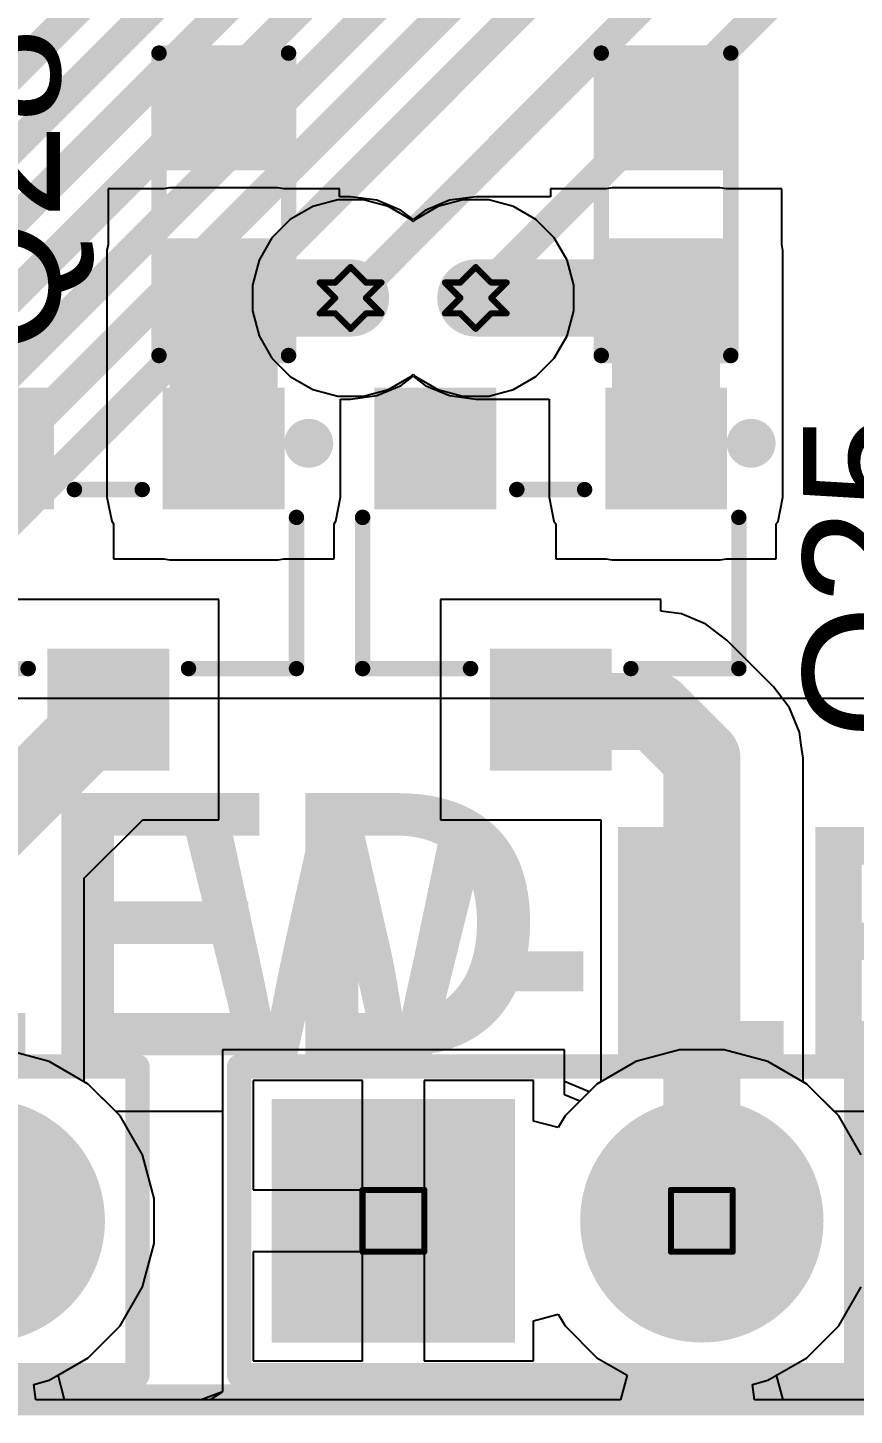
# Model space of a CAD drawing. Header units: inches. Extents: x -3 to 5437, y -3 to 5435.
# Drawn here: x 101.51 to 108.32, y -2.91 to 8.52 of the extents above; entities that cross this region are included whole.
import ezdxf

# ---------------------------------------------------------------- set-up
doc = ezdxf.new("R2010")
doc.units = ezdxf.units.IN
for name, color, linetype in [('Board Outline', 216, 'Continuous'), ('Bottom Layer', 5, 'Continuous'), ('Bottom Solder', 6, 'Continuous'), ('Drill Drawing', 1, 'Continuous'), ('GND', 16, 'Continuous'), ('Multi-Layer', 9, 'Continuous'), ('Pad Holes', 156, 'Continuous'), ('PWR', 76, 'Continuous'), ('Top Layer', 1, 'Continuous'), ('Top Overlay', 2, 'Continuous'), ('Top Paste', 8, 'Continuous'), ('Top Solder', 216, 'Continuous'), ('Via Holes', 16, 'Continuous')]:
    doc.layers.add(name, color=color, linetype=linetype)
doc.styles.add('Arial', font='', dxfattribs={"height": 0.2})
doc.styles.add('Arial_Bold', font='', dxfattribs={"height": 0.2})
doc.styles.get('Arial').set_extended_font_data('Arial')
doc.styles.get('Arial_Bold').set_extended_font_data('Arial', bold=True)

# ---------------------------------------------------------------- blocks, each defined once
blk = doc.blocks.new('SOT23_3_351')
at = {"layer": 'Top Layer'}
for points in [[(0.4, 0.675), (-0.4, 0.675), (-0.4, 1.475), (0.4, 1.475)], [(-0.55, -1.475), (-1.35, -1.475), (-1.35, -0.675), (-0.55, -0.675)], [(1.35, -1.475), (0.55, -1.475), (0.55, -0.675), (1.35, -0.675)]]:
    blk.add_hatch(color=1, dxfattribs=at).paths.add_polyline_path(points)
at = {"layer": 'Top Paste'}
for points in [[(0.4, 0.675), (-0.4, 0.675), (-0.4, 1.475), (0.4, 1.475)], [(-0.55, -1.475), (-1.35, -1.475), (-1.35, -0.675), (-0.55, -0.675)], [(1.35, -1.475), (0.55, -1.475), (0.55, -0.675), (1.35, -0.675)]]:
    blk.add_hatch(color=8, dxfattribs=at).paths.add_polyline_path(points)
at = {"layer": 'Top Solder'}
for points in [[(0.501, 0.573), (-0.502, 0.573), (-0.502, 1.577), (0.501, 1.577)], [(-0.449, -1.577), (-1.452, -1.577), (-1.452, -0.573), (-0.449, -0.573)], [(1.451, -1.577), (0.448, -1.577), (0.448, -0.573), (1.451, -0.573)]]:
    blk.add_hatch(color=216, dxfattribs=at).paths.add_polyline_path(points)
at = {"layer": 'Top Overlay'}
for points in [[(-0.661, 0.737, 0.127, 0.127, 0), (-1.55, 0.737, 0.127, 0.127, 0)], [(-1.55, 0.737, 0.127, 0.127, 0), (-1.55, -0.508, 0.127, 0.127, 0)], [(1.549, 0.737, 0.127, 0.127, 0), (0.66, 0.737, 0.127, 0.127, 0)], [(1.549, 0.737, 0.127, 0.127, 0), (1.549, -0.508, 0.127, 0.127, 0)], [(0.279, -0.737, 0.127, 0.127, 0), (-0.28, -0.737, 0.127, 0.127, 0)]]:
    blk.add_lwpolyline(points, format="xyseb", dxfattribs=at)
for points in [[(-1.581, 0.737, 0.0635, 0.0635, 1), (-1.518, 0.737, 0.0635, 0.0635, 1)], [(-1.581, 0.737, 0.0635, 0.0635, 1), (-1.518, 0.737, 0.0635, 0.0635, 1)], [(-0.692, 0.737, 0.0635, 0.0635, 1), (-0.629, 0.737, 0.0635, 0.0635, 1)], [(0.628, 0.737, 0.0635, 0.0635, 1), (0.692, 0.737, 0.0635, 0.0635, 1)], [(1.517, 0.737, 0.0635, 0.0635, 1), (1.581, 0.737, 0.0635, 0.0635, 1)], [(1.517, 0.737, 0.0635, 0.0635, 1), (1.581, 0.737, 0.0635, 0.0635, 1)], [(-1.581, -0.508, 0.0635, 0.0635, 1), (-1.518, -0.508, 0.0635, 0.0635, 1)], [(1.517, -0.508, 0.0635, 0.0635, 1), (1.581, -0.508, 0.0635, 0.0635, 1)], [(-0.311, -0.737, 0.0635, 0.0635, 1), (-0.248, -0.737, 0.0635, 0.0635, 1)], [(0.247, -0.737, 0.0635, 0.0635, 1), (0.311, -0.737, 0.0635, 0.0635, 1)], [(-1.575, -1.118, 0.25, 0.25, 1), (-1.727, -1.118, 0.25, 0.25, 1)], [(-1.79, -1.118, 0.125, 0.125, 1), (-1.665, -1.118, 0.125, 0.125, 1)], [(-1.637, -1.118, 0.125, 0.125, 1), (-1.512, -1.118, 0.125, 0.125, 1)]]:
    blk.add_lwpolyline(points, format="xyseb", close=True, dxfattribs=at)
blk = doc.blocks.new('RES_0603_386')
at = {"layer": 'Top Layer'}
for points in [[(-0.381, 0.4445), (-0.381, -0.4445), (-1.143, -0.4445), (-1.143, 0.4445)], [(1.143, 0.4445), (1.143, -0.4445), (0.381, -0.4445), (0.381, 0.4445)]]:
    blk.add_hatch(color=1, dxfattribs=at).paths.add_polyline_path(points)
at = {"layer": 'Top Paste'}
for points in [[(-0.381, 0.4445), (-0.381, -0.4445), (-1.143, -0.4445), (-1.143, 0.4445)], [(1.143, 0.4445), (1.143, -0.4445), (0.381, -0.4445), (0.381, 0.4445)]]:
    blk.add_hatch(color=8, dxfattribs=at).paths.add_polyline_path(points)
at = {"layer": 'Top Solder'}
for points in [[(-0.2794, 0.5461), (-0.2794, -0.5461), (-1.2446, -0.5461), (-1.2446, 0.5461)], [(1.2446, 0.5461), (1.2446, -0.5461), (0.2794, -0.5461), (0.2794, 0.5461)]]:
    blk.add_hatch(color=216, dxfattribs=at).paths.add_polyline_path(points)
at = {"layer": 'Top Overlay'}
for points in [[(-1.2446, 0.5334, 0.127, 0.127, 0), (-1.2446, -0.5334, 0.127, 0.127, 0)], [(-1.2446, 0.5334, 0.127, 0.127, 0), (1.2446, 0.5334, 0.127, 0.127, 0)], [(1.2446, 0.5334, 0.127, 0.127, 0), (1.2446, -0.5334, 0.127, 0.127, 0)], [(-1.2446, -0.5334, 0.127, 0.127, 0), (1.2446, -0.5334, 0.127, 0.127, 0)]]:
    blk.add_lwpolyline(points, format="xyseb", dxfattribs=at)
for points in [[(-1.27635, 0.5334, 0.0635, 0.0635, 1), (-1.21285, 0.5334, 0.0635, 0.0635, 1)], [(-1.27635, 0.5334, 0.0635, 0.0635, 1), (-1.21285, 0.5334, 0.0635, 0.0635, 1)], [(1.21285, 0.5334, 0.0635, 0.0635, 1), (1.27635, 0.5334, 0.0635, 0.0635, 1)], [(1.21285, 0.5334, 0.0635, 0.0635, 1), (1.27635, 0.5334, 0.0635, 0.0635, 1)], [(-1.27635, -0.5334, 0.0635, 0.0635, 1), (-1.21285, -0.5334, 0.0635, 0.0635, 1)], [(-1.27635, -0.5334, 0.0635, 0.0635, 1), (-1.21285, -0.5334, 0.0635, 0.0635, 1)], [(1.21285, -0.5334, 0.0635, 0.0635, 1), (1.27635, -0.5334, 0.0635, 0.0635, 1)], [(1.21285, -0.5334, 0.0635, 0.0635, 1), (1.27635, -0.5334, 0.0635, 0.0635, 1)]]:
    blk.add_lwpolyline(points, format="xyseb", close=True, dxfattribs=at)
blk = doc.blocks.new('RES_0603_389')
at = {"layer": 'Top Layer'}
for points in [[(-0.381, 0.4445), (-0.381, -0.4445), (-1.143, -0.4445), (-1.143, 0.4445)], [(1.143, 0.4445), (1.143, -0.4445), (0.381, -0.4445), (0.381, 0.4445)]]:
    blk.add_hatch(color=1, dxfattribs=at).paths.add_polyline_path(points)
at = {"layer": 'Top Paste'}
for points in [[(-0.381, 0.4445), (-0.381, -0.4445), (-1.143, -0.4445), (-1.143, 0.4445)], [(1.143, 0.4445), (1.143, -0.4445), (0.381, -0.4445), (0.381, 0.4445)]]:
    blk.add_hatch(color=8, dxfattribs=at).paths.add_polyline_path(points)
at = {"layer": 'Top Solder'}
for points in [[(-0.2794, 0.5461), (-0.2794, -0.5461), (-1.2446, -0.5461), (-1.2446, 0.5461)], [(1.2446, 0.5461), (1.2446, -0.5461), (0.2794, -0.5461), (0.2794, 0.5461)]]:
    blk.add_hatch(color=216, dxfattribs=at).paths.add_polyline_path(points)
at = {"layer": 'Top Overlay'}
for points in [[(-1.2446, 0.5334, 0.127, 0.127, 0), (1.2446, 0.5334, 0.127, 0.127, 0)], [(-1.2446, 0.5334, 0.127, 0.127, 0), (-1.2446, -0.5334, 0.127, 0.127, 0)], [(1.2446, 0.5334, 0.127, 0.127, 0), (1.2446, -0.5334, 0.127, 0.127, 0)], [(-1.2446, -0.5334, 0.127, 0.127, 0), (1.2446, -0.5334, 0.127, 0.127, 0)]]:
    blk.add_lwpolyline(points, format="xyseb", dxfattribs=at)
for points in [[(-1.27635, 0.5334, 0.0635, 0.0635, 1), (-1.21285, 0.5334, 0.0635, 0.0635, 1)], [(-1.27635, 0.5334, 0.0635, 0.0635, 1), (-1.21285, 0.5334, 0.0635, 0.0635, 1)], [(1.21285, 0.5334, 0.0635, 0.0635, 1), (1.27635, 0.5334, 0.0635, 0.0635, 1)], [(1.21285, 0.5334, 0.0635, 0.0635, 1), (1.27635, 0.5334, 0.0635, 0.0635, 1)], [(-1.27635, -0.5334, 0.0635, 0.0635, 1), (-1.21285, -0.5334, 0.0635, 0.0635, 1)], [(-1.27635, -0.5334, 0.0635, 0.0635, 1), (-1.21285, -0.5334, 0.0635, 0.0635, 1)], [(1.21285, -0.5334, 0.0635, 0.0635, 1), (1.27635, -0.5334, 0.0635, 0.0635, 1)], [(1.21285, -0.5334, 0.0635, 0.0635, 1), (1.27635, -0.5334, 0.0635, 0.0635, 1)]]:
    blk.add_lwpolyline(points, format="xyseb", close=True, dxfattribs=at)
blk = doc.blocks.new('SOT23_3_393')
at = {"layer": 'Top Layer'}
for points in [[(0.4, 0.675), (-0.4, 0.675), (-0.4, 1.475), (0.4, 1.475)], [(-0.55, -1.475), (-1.35, -1.475), (-1.35, -0.675), (-0.55, -0.675)], [(1.35, -1.475), (0.55, -1.475), (0.55, -0.675), (1.35, -0.675)]]:
    blk.add_hatch(color=1, dxfattribs=at).paths.add_polyline_path(points)
at = {"layer": 'Top Paste'}
for points in [[(0.4, 0.675), (-0.4, 0.675), (-0.4, 1.475), (0.4, 1.475)], [(-0.55, -1.475), (-1.35, -1.475), (-1.35, -0.675), (-0.55, -0.675)], [(1.35, -1.475), (0.55, -1.475), (0.55, -0.675), (1.35, -0.675)]]:
    blk.add_hatch(color=8, dxfattribs=at).paths.add_polyline_path(points)
at = {"layer": 'Top Solder'}
for points in [[(0.501, 0.573), (-0.502, 0.573), (-0.502, 1.577), (0.501, 1.577)], [(-0.449, -1.577), (-1.452, -1.577), (-1.452, -0.573), (-0.449, -0.573)], [(1.451, -1.577), (0.448, -1.577), (0.448, -0.573), (1.451, -0.573)]]:
    blk.add_hatch(color=216, dxfattribs=at).paths.add_polyline_path(points)
at = {"layer": 'Top Overlay'}
for points in [[(-0.661, 0.737, 0.127, 0.127, 0), (-1.55, 0.737, 0.127, 0.127, 0)], [(-1.55, 0.737, 0.127, 0.127, 0), (-1.55, -0.508, 0.127, 0.127, 0)], [(1.549, 0.737, 0.127, 0.127, 0), (0.66, 0.737, 0.127, 0.127, 0)], [(1.549, 0.737, 0.127, 0.127, 0), (1.549, -0.508, 0.127, 0.127, 0)], [(0.279, -0.737, 0.127, 0.127, 0), (-0.28, -0.737, 0.127, 0.127, 0)]]:
    blk.add_lwpolyline(points, format="xyseb", dxfattribs=at)
for points in [[(-1.581, 0.737, 0.0635, 0.0635, 1), (-1.518, 0.737, 0.0635, 0.0635, 1)], [(-1.581, 0.737, 0.0635, 0.0635, 1), (-1.518, 0.737, 0.0635, 0.0635, 1)], [(-0.692, 0.737, 0.0635, 0.0635, 1), (-0.629, 0.737, 0.0635, 0.0635, 1)], [(0.628, 0.737, 0.0635, 0.0635, 1), (0.692, 0.737, 0.0635, 0.0635, 1)], [(1.517, 0.737, 0.0635, 0.0635, 1), (1.581, 0.737, 0.0635, 0.0635, 1)], [(1.517, 0.737, 0.0635, 0.0635, 1), (1.581, 0.737, 0.0635, 0.0635, 1)], [(-1.581, -0.508, 0.0635, 0.0635, 1), (-1.518, -0.508, 0.0635, 0.0635, 1)], [(1.517, -0.508, 0.0635, 0.0635, 1), (1.581, -0.508, 0.0635, 0.0635, 1)], [(-0.311, -0.737, 0.0635, 0.0635, 1), (-0.248, -0.737, 0.0635, 0.0635, 1)], [(0.247, -0.737, 0.0635, 0.0635, 1), (0.311, -0.737, 0.0635, 0.0635, 1)], [(-1.575, -1.118, 0.25, 0.25, 1), (-1.727, -1.118, 0.25, 0.25, 1)], [(-1.79, -1.118, 0.125, 0.125, 1), (-1.665, -1.118, 0.125, 0.125, 1)], [(-1.637, -1.118, 0.125, 0.125, 1), (-1.512, -1.118, 0.125, 0.125, 1)]]:
    blk.add_lwpolyline(points, format="xyseb", close=True, dxfattribs=at)
blk = doc.blocks.new('HDR1X4_395')
at = {"layer": 'Bottom Layer'}
blk.add_hatch(color=5, dxfattribs=at).paths.add_polyline_path([(-0.9, 0.9), (0.9, 0.9), (0.9, -0.9), (-0.9, -0.9)])
h = blk.add_hatch(color=5, dxfattribs=at)
edge = h.paths.add_edge_path()
edge.add_arc((2.54, 0), 0.9, 0, 360)
h = blk.add_hatch(color=5, dxfattribs=at)
edge = h.paths.add_edge_path()
edge.add_arc((5.08, 0), 0.9, 0, 360)
h = blk.add_hatch(color=5, dxfattribs=at)
edge = h.paths.add_edge_path()
edge.add_arc((7.62, 0), 0.9, 0, 360)
at = {"layer": 'Bottom Solder'}
blk.add_hatch(color=6, dxfattribs=at).paths.add_polyline_path([(-1.002, 1.002), (1.002, 1.002), (1.002, -1.002), (-1.002, -1.002)])
h = blk.add_hatch(color=6, dxfattribs=at)
edge = h.paths.add_edge_path()
edge.add_arc((2.54, 0), 1.002, 0, 360)
h = blk.add_hatch(color=6, dxfattribs=at)
edge = h.paths.add_edge_path()
edge.add_arc((5.08, 0), 1.002, 0, 360)
h = blk.add_hatch(color=6, dxfattribs=at)
edge = h.paths.add_edge_path()
edge.add_arc((7.62, 0), 1.002, 0, 360)
at = {"layer": 'GND'}
blk.add_hatch(color=16, dxfattribs=at).paths.add_polyline_path([(-0.9, 0.9), (0.9, 0.9), (0.9, -0.9), (-0.9, -0.9)])
h = blk.add_hatch(color=16, dxfattribs=at)
edge = h.paths.add_edge_path()
edge.add_arc((2.54, 0), 0.9, 0, 360)
h = blk.add_hatch(color=16, dxfattribs=at)
edge = h.paths.add_edge_path()
edge.add_arc((5.08, 0), 0.9, 0, 360)
h = blk.add_hatch(color=16, dxfattribs=at)
edge = h.paths.add_edge_path()
edge.add_arc((7.62, 0), 0.9, 0, 360)
at = {"layer": 'Multi-Layer'}
blk.add_hatch(color=9, dxfattribs=at).paths.add_polyline_path([(-0.9, 0.9), (0.9, 0.9), (0.9, -0.9), (-0.9, -0.9)])
h = blk.add_hatch(color=9, dxfattribs=at)
edge = h.paths.add_edge_path()
edge.add_arc((2.54, 0), 0.9, 0, 360)
h = blk.add_hatch(color=9, dxfattribs=at)
edge = h.paths.add_edge_path()
edge.add_arc((5.08, 0), 0.9, 0, 360)
h = blk.add_hatch(color=9, dxfattribs=at)
edge = h.paths.add_edge_path()
edge.add_arc((7.62, 0), 0.9, 0, 360)
at = {"layer": 'Pad Holes'}
h = blk.add_hatch(color=7, dxfattribs=at)
edge = h.paths.add_edge_path()
edge.add_arc((0, 0), 0.475, 0, 360)
h = blk.add_hatch(color=7, dxfattribs=at)
edge = h.paths.add_edge_path()
edge.add_arc((2.54, 0), 0.475, 0, 360)
h = blk.add_hatch(color=7, dxfattribs=at)
edge = h.paths.add_edge_path()
edge.add_arc((5.08, 0), 0.475, 0, 360)
h = blk.add_hatch(color=7, dxfattribs=at)
edge = h.paths.add_edge_path()
edge.add_arc((7.62, 0), 0.475, 0, 360)
at = {"layer": 'PWR'}
blk.add_hatch(color=76, dxfattribs=at).paths.add_polyline_path([(-0.9, 0.9), (0.9, 0.9), (0.9, -0.9), (-0.9, -0.9)])
h = blk.add_hatch(color=76, dxfattribs=at)
edge = h.paths.add_edge_path()
edge.add_arc((2.54, 0), 0.9, 0, 360)
h = blk.add_hatch(color=76, dxfattribs=at)
edge = h.paths.add_edge_path()
edge.add_arc((5.08, 0), 0.9, 0, 360)
h = blk.add_hatch(color=76, dxfattribs=at)
edge = h.paths.add_edge_path()
edge.add_arc((7.62, 0), 0.9, 0, 360)
at = {"layer": 'Top Layer'}
blk.add_hatch(color=1, dxfattribs=at).paths.add_polyline_path([(-0.9, 0.9), (0.9, 0.9), (0.9, -0.9), (-0.9, -0.9)])
h = blk.add_hatch(color=1, dxfattribs=at)
edge = h.paths.add_edge_path()
edge.add_arc((2.54, 0), 0.9, 0, 360)
h = blk.add_hatch(color=1, dxfattribs=at)
edge = h.paths.add_edge_path()
edge.add_arc((5.08, 0), 0.9, 0, 360)
h = blk.add_hatch(color=1, dxfattribs=at)
edge = h.paths.add_edge_path()
edge.add_arc((7.62, 0), 0.9, 0, 360)
at = {"layer": 'Top Solder'}
blk.add_hatch(color=216, dxfattribs=at).paths.add_polyline_path([(-1.002, 1.002), (1.002, 1.002), (1.002, -1.002), (-1.002, -1.002)])
h = blk.add_hatch(color=216, dxfattribs=at)
edge = h.paths.add_edge_path()
edge.add_arc((2.54, 0), 1.002, 0, 360)
h = blk.add_hatch(color=216, dxfattribs=at)
edge = h.paths.add_edge_path()
edge.add_arc((5.08, 0), 1.002, 0, 360)
h = blk.add_hatch(color=216, dxfattribs=at)
edge = h.paths.add_edge_path()
edge.add_arc((7.62, 0), 1.002, 0, 360)
at = {"layer": 'Top Overlay'}
for points in [[(-1.27, -1.27, 0.2, 0.2, 0), (-1.27, 1.27, 0.2, 0.2, 0)], [(-1.27, 1.27, 0.2, 0.2, 0), (8.89, 1.27, 0.2, 0.2, 0)], [(8.89, -1.27, 0.2, 0.2, 0), (8.89, 1.27, 0.2, 0.2, 0)], [(-1.27, -1.27, 0.2, 0.2, 0), (8.89, -1.27, 0.2, 0.2, 0)]]:
    blk.add_lwpolyline(points, format="xyseb", dxfattribs=at)
for points in [[(-1.32, 1.27, 0.1, 0.1, 1), (-1.22, 1.27, 0.1, 0.1, 1)], [(-1.32, 1.27, 0.1, 0.1, 1), (-1.22, 1.27, 0.1, 0.1, 1)], [(8.84, 1.27, 0.1, 0.1, 1), (8.94, 1.27, 0.1, 0.1, 1)], [(8.84, 1.27, 0.1, 0.1, 1), (8.94, 1.27, 0.1, 0.1, 1)], [(-1.32, -1.27, 0.1, 0.1, 1), (-1.22, -1.27, 0.1, 0.1, 1)], [(-1.32, -1.27, 0.1, 0.1, 1), (-1.22, -1.27, 0.1, 0.1, 1)], [(8.84, -1.27, 0.1, 0.1, 1), (8.94, -1.27, 0.1, 0.1, 1)], [(8.84, -1.27, 0.1, 0.1, 1), (8.94, -1.27, 0.1, 0.1, 1)]]:
    blk.add_lwpolyline(points, format="xyseb", close=True, dxfattribs=at)
blk = doc.blocks.new('HDR1X2_396')
at = {"layer": 'Bottom Layer'}
blk.add_hatch(color=5, dxfattribs=at).paths.add_polyline_path([(-0.9, 0.9), (0.9, 0.9), (0.9, -0.9), (-0.9, -0.9)])
h = blk.add_hatch(color=5, dxfattribs=at)
edge = h.paths.add_edge_path()
edge.add_arc((2.54, 0), 0.9, 0, 360)
at = {"layer": 'Bottom Solder'}
blk.add_hatch(color=6, dxfattribs=at).paths.add_polyline_path([(-1.002, 1.002), (1.002, 1.002), (1.002, -1.002), (-1.002, -1.002)])
h = blk.add_hatch(color=6, dxfattribs=at)
edge = h.paths.add_edge_path()
edge.add_arc((2.54, 0), 1.002, 0, 360)
at = {"layer": 'GND'}
blk.add_hatch(color=16, dxfattribs=at).paths.add_polyline_path([(-0.9, 0.9), (0.9, 0.9), (0.9, -0.9), (-0.9, -0.9)])
h = blk.add_hatch(color=16, dxfattribs=at)
edge = h.paths.add_edge_path()
edge.add_arc((2.54, 0), 0.9, 0, 360)
at = {"layer": 'Multi-Layer'}
blk.add_hatch(color=9, dxfattribs=at).paths.add_polyline_path([(-0.9, 0.9), (0.9, 0.9), (0.9, -0.9), (-0.9, -0.9)])
h = blk.add_hatch(color=9, dxfattribs=at)
edge = h.paths.add_edge_path()
edge.add_arc((2.54, 0), 0.9, 0, 360)
at = {"layer": 'Pad Holes'}
h = blk.add_hatch(color=7, dxfattribs=at)
edge = h.paths.add_edge_path()
edge.add_arc((0, 0), 0.45, 0, 360)
h = blk.add_hatch(color=7, dxfattribs=at)
edge = h.paths.add_edge_path()
edge.add_arc((2.54, 0), 0.45, 0, 360)
at = {"layer": 'PWR'}
blk.add_hatch(color=76, dxfattribs=at).paths.add_polyline_path([(-0.9, 0.9), (0.9, 0.9), (0.9, -0.9), (-0.9, -0.9)])
h = blk.add_hatch(color=76, dxfattribs=at)
edge = h.paths.add_edge_path()
edge.add_arc((2.54, 0), 0.9, 0, 360)
at = {"layer": 'Top Layer'}
blk.add_hatch(color=1, dxfattribs=at).paths.add_polyline_path([(-0.9, 0.9), (0.9, 0.9), (0.9, -0.9), (-0.9, -0.9)])
h = blk.add_hatch(color=1, dxfattribs=at)
edge = h.paths.add_edge_path()
edge.add_arc((2.54, 0), 0.9, 0, 360)
at = {"layer": 'Top Solder'}
blk.add_hatch(color=216, dxfattribs=at).paths.add_polyline_path([(-1.002, 1.002), (1.002, 1.002), (1.002, -1.002), (-1.002, -1.002)])
h = blk.add_hatch(color=216, dxfattribs=at)
edge = h.paths.add_edge_path()
edge.add_arc((2.54, 0), 1.002, 0, 360)
at = {"layer": 'Top Overlay'}
for points in [[(-1.27, 1.27, 0.2, 0.2, 0), (3.81, 1.27, 0.2, 0.2, 0)], [(-1.27, -1.27, 0.2, 0.2, 0), (-1.27, 1.27, 0.2, 0.2, 0)], [(3.81, -1.27, 0.2, 0.2, 0), (3.81, 1.27, 0.2, 0.2, 0)], [(-1.27, -1.27, 0.2, 0.2, 0), (3.81, -1.27, 0.2, 0.2, 0)]]:
    blk.add_lwpolyline(points, format="xyseb", dxfattribs=at)
for points in [[(-1.32, 1.27, 0.1, 0.1, 1), (-1.22, 1.27, 0.1, 0.1, 1)], [(-1.32, 1.27, 0.1, 0.1, 1), (-1.22, 1.27, 0.1, 0.1, 1)], [(3.76, 1.27, 0.1, 0.1, 1), (3.86, 1.27, 0.1, 0.1, 1)], [(3.76, 1.27, 0.1, 0.1, 1), (3.86, 1.27, 0.1, 0.1, 1)], [(-1.32, -1.27, 0.1, 0.1, 1), (-1.22, -1.27, 0.1, 0.1, 1)], [(-1.32, -1.27, 0.1, 0.1, 1), (-1.22, -1.27, 0.1, 0.1, 1)], [(3.76, -1.27, 0.1, 0.1, 1), (3.86, -1.27, 0.1, 0.1, 1)], [(3.76, -1.27, 0.1, 0.1, 1), (3.86, -1.27, 0.1, 0.1, 1)]]:
    blk.add_lwpolyline(points, format="xyseb", close=True, dxfattribs=at)

msp = doc.modelspace()

# ---------------------------------------------------------------- hatches: boundary and pattern name
at = {"layer": 'Bottom Layer'}
h = msp.add_hatch(color=5, dxfattribs=at)
edge = h.paths.add_edge_path()
edge.add_arc((104.171, 6.291), 0.3, 0, 360)
h = msp.add_hatch(color=5, dxfattribs=at)
edge = h.paths.add_edge_path()
edge.add_arc((105.202, 6.291), 0.3, 0, 360)
at = {"layer": 'Bottom Solder'}
h = msp.add_hatch(color=6, dxfattribs=at)
edge = h.paths.add_edge_path()
edge.add_arc((104.171, 6.291), 0.15, 0, 360)
h = msp.add_hatch(color=6, dxfattribs=at)
edge = h.paths.add_edge_path()
edge.add_arc((105.202, 6.291), 0.15, 0, 360)
at = {"layer": 'GND'}
h = msp.add_hatch(color=16, dxfattribs=at)
edge = h.paths.add_edge_path()
edge.add_arc((104.171, 6.291), 0.3, 0, 360)
h = msp.add_hatch(color=16, dxfattribs=at)
edge = h.paths.add_edge_path()
edge.add_arc((105.202, 6.291), 0.3, 0, 360)
at = {"layer": 'PWR'}
h = msp.add_hatch(color=76, dxfattribs=at)
edge = h.paths.add_edge_path()
edge.add_arc((104.171, 6.291), 0.3, 0, 360)
h = msp.add_hatch(color=76, dxfattribs=at)
edge = h.paths.add_edge_path()
edge.add_arc((105.202, 6.291), 0.3, 0, 360)
at = {"layer": 'Top Layer'}
for points in [[(102.682, 4.652), (103.571, 4.652), (103.571, 6.681), (102.682, 6.681)], [(106.325, 4.652), (107.214, 4.652), (107.214, 6.681), (106.325, 6.681)]]:
    msp.add_hatch(color=1, dxfattribs=at).paths.add_polyline_path(points)
h = msp.add_hatch(color=1, dxfattribs=at)
edge = h.paths.add_edge_path()
edge.add_arc((104.171, 6.291), 0.3, 0, 360)
h = msp.add_hatch(color=1, dxfattribs=at)
edge = h.paths.add_edge_path()
edge.add_arc((105.202, 6.291), 0.3, 0, 360)
at = {"layer": 'Top Solder'}
h = msp.add_hatch(color=216, dxfattribs=at)
edge = h.paths.add_edge_path()
edge.add_arc((104.171, 6.291), 0.15, 0, 360)
h = msp.add_hatch(color=216, dxfattribs=at)
edge = h.paths.add_edge_path()
edge.add_arc((105.202, 6.291), 0.15, 0, 360)
at = {"layer": 'Via Holes'}
h = msp.add_hatch(color=7, dxfattribs=at)
edge = h.paths.add_edge_path()
edge.add_arc((104.171, 6.291), 0.15, 0, 360)
h = msp.add_hatch(color=7, dxfattribs=at)
edge = h.paths.add_edge_path()
edge.add_arc((105.202, 6.291), 0.15, 0, 360)

# ---------------------------------------------------------------- linework, layer by layer
at = {"layer": 'Board Outline'}
msp.add_lwpolyline([(-2.777, -2.78, 0.254, 0.254, 0), (202.223, -2.78, 0.254, 0.254, 0)], format="xyseb", dxfattribs=at)
at = {"layer": 'Bottom Layer'}
for p, q in [((100.789, 2.997), (109.576, 2.997)), ((101.689, 0.006), (101.331, 0.102)), ((102.01, -0.18), (101.689, 0.006)), ((105.932, 0.102), (103.116, 0.102)), ((103.116, 0.102), (103.116, -0.406)), ((105.932, -0.268), (105.932, 0.102)), ((106.521, 0.006), (106.2, -0.18)), ((106.879, 0.102), (106.521, 0.006)), ((107.249, 0.102), (106.879, 0.102)), ((107.607, 0.006), (107.249, 0.102)), ((107.929, -0.18), (107.607, 0.006)), ((102.237, -0.406), (102.01, -0.18)), ((106.2, -0.18), (106.059, -0.32)), ((108.155, -0.406), (107.929, -0.18)), ((106.059, -0.32), (105.932, -0.268)), ((103.116, -0.406), (102.237, -0.406)), ((113.284, -0.406), (108.155, -0.406)), ((108.191, -2.171), (108.376, -1.85)), ((107.929, -2.433), (108.191, -2.171)), ((107.607, -2.618), (107.929, -2.433)), ((107.48, -2.653), (107.607, -2.618)), ((107.497, -2.78), (107.48, -2.653)), ((198.667, -2.78), (107.497, -2.78))]:
    msp.add_line(p, q, dxfattribs=at)
for points in [[(100.188, 6.935, 0.254, 0.254, 0), (105.847, 12.595, 0.254, 0.254, 0)], [(100.367, 6.503, 0.254, 0.254, 0), (106.287, 12.423, 0.254, 0.254, 0)], [(100.546, 6.071, 0.254, 0.254, 0), (106.727, 12.253, 0.254, 0.254, 0)], [(100.725, 5.64, 0.254, 0.254, 0), (107.159, 12.074, 0.254, 0.254, 0)], [(100.893, 5.198, 0.254, 0.254, 0), (107.591, 11.896, 0.254, 0.254, 0)], [(100.523, 4.217, 0.254, 0.254, 0), (108.03, 11.724, 0.254, 0.254, 0)], [(100.453, 3.536, 0.254, 0.254, 0), (108.462, 11.545, 0.254, 0.254, 0)], [(104.171, 6.291, 0.254, 0.254, 0), (108.893, 11.013, 0.254, 0.254, 0)], [(105.202, 6.291, 0.254, 0.254, 0), (109.366, 10.455, 0.254, 0.254, 0)]]:
    msp.add_lwpolyline(points, format="xyseb", dxfattribs=at)
for points in [[(104.108, 6.291, 0.127, 0.127, 1), (104.235, 6.291, 0.127, 0.127, 1)], [(105.139, 6.291, 0.127, 0.127, 1), (105.266, 6.291, 0.127, 0.127, 1)]]:
    msp.add_lwpolyline(points, format="xyseb", close=True, dxfattribs=at)
at = {"layer": 'Drill Drawing'}
for points in [[(104.044, 6.418, 0.0508, 0.0508, 0), (104.171, 6.545, 0.0508, 0.0508, 0)], [(104.171, 6.545, 0.0508, 0.0508, 0), (104.298, 6.418, 0.0508, 0.0508, 0)], [(105.075, 6.418, 0.0508, 0.0508, 0), (105.202, 6.545, 0.0508, 0.0508, 0)], [(105.202, 6.545, 0.0508, 0.0508, 0), (105.329, 6.418, 0.0508, 0.0508, 0)], [(103.917, 6.418, 0.0508, 0.0508, 0), (104.044, 6.291, 0.0508, 0.0508, 0)], [(103.917, 6.418, 0.0508, 0.0508, 0), (104.044, 6.418, 0.0508, 0.0508, 0)], [(104.298, 6.418, 0.0508, 0.0508, 0), (104.425, 6.418, 0.0508, 0.0508, 0)], [(104.298, 6.291, 0.0508, 0.0508, 0), (104.425, 6.418, 0.0508, 0.0508, 0)], [(104.948, 6.418, 0.0508, 0.0508, 0), (105.075, 6.291, 0.0508, 0.0508, 0)], [(104.948, 6.418, 0.0508, 0.0508, 0), (105.075, 6.418, 0.0508, 0.0508, 0)], [(105.329, 6.418, 0.0508, 0.0508, 0), (105.456, 6.418, 0.0508, 0.0508, 0)], [(105.329, 6.291, 0.0508, 0.0508, 0), (105.456, 6.418, 0.0508, 0.0508, 0)], [(103.917, 6.164, 0.0508, 0.0508, 0), (104.044, 6.291, 0.0508, 0.0508, 0)], [(104.298, 6.291, 0.0508, 0.0508, 0), (104.425, 6.164, 0.0508, 0.0508, 0)], [(104.948, 6.164, 0.0508, 0.0508, 0), (105.075, 6.291, 0.0508, 0.0508, 0)], [(105.329, 6.291, 0.0508, 0.0508, 0), (105.456, 6.164, 0.0508, 0.0508, 0)], [(103.917, 6.164, 0.0508, 0.0508, 0), (104.044, 6.164, 0.0508, 0.0508, 0)], [(104.044, 6.164, 0.0508, 0.0508, 0), (104.171, 6.037, 0.0508, 0.0508, 0)], [(104.171, 6.037, 0.0508, 0.0508, 0), (104.298, 6.164, 0.0508, 0.0508, 0)], [(104.298, 6.164, 0.0508, 0.0508, 0), (104.425, 6.164, 0.0508, 0.0508, 0)], [(104.948, 6.164, 0.0508, 0.0508, 0), (105.075, 6.164, 0.0508, 0.0508, 0)], [(105.075, 6.164, 0.0508, 0.0508, 0), (105.202, 6.037, 0.0508, 0.0508, 0)], [(105.202, 6.037, 0.0508, 0.0508, 0), (105.329, 6.164, 0.0508, 0.0508, 0)], [(105.329, 6.164, 0.0508, 0.0508, 0), (105.456, 6.164, 0.0508, 0.0508, 0)], [(104.27, -1.052, 0.0508, 0.0508, 0), (104.778, -1.052, 0.0508, 0.0508, 0)], [(104.27, -1.56, 0.0508, 0.0508, 0), (104.27, -1.052, 0.0508, 0.0508, 0)], [(104.778, -1.56, 0.0508, 0.0508, 0), (104.778, -1.052, 0.0508, 0.0508, 0)], [(106.81, -1.052, 0.0508, 0.0508, 0), (107.318, -1.052, 0.0508, 0.0508, 0)], [(106.81, -1.56, 0.0508, 0.0508, 0), (106.81, -1.052, 0.0508, 0.0508, 0)], [(107.318, -1.56, 0.0508, 0.0508, 0), (107.318, -1.052, 0.0508, 0.0508, 0)], [(104.27, -1.56, 0.0508, 0.0508, 0), (104.778, -1.56, 0.0508, 0.0508, 0)], [(106.81, -1.56, 0.0508, 0.0508, 0), (107.318, -1.56, 0.0508, 0.0508, 0)]]:
    msp.add_lwpolyline(points, format="xyseb", dxfattribs=at)
for points in [[(104.158, 6.545, 0.0254, 0.0254, 1), (104.184, 6.545, 0.0254, 0.0254, 1)], [(104.158, 6.545, 0.0254, 0.0254, 1), (104.184, 6.545, 0.0254, 0.0254, 1)], [(105.19, 6.545, 0.0254, 0.0254, 1), (105.215, 6.545, 0.0254, 0.0254, 1)], [(105.19, 6.545, 0.0254, 0.0254, 1), (105.215, 6.545, 0.0254, 0.0254, 1)], [(103.904, 6.418, 0.0254, 0.0254, 1), (103.93, 6.418, 0.0254, 0.0254, 1)], [(103.904, 6.418, 0.0254, 0.0254, 1), (103.93, 6.418, 0.0254, 0.0254, 1)], [(104.031, 6.418, 0.0254, 0.0254, 1), (104.057, 6.418, 0.0254, 0.0254, 1)], [(104.031, 6.418, 0.0254, 0.0254, 1), (104.057, 6.418, 0.0254, 0.0254, 1)], [(104.285, 6.418, 0.0254, 0.0254, 1), (104.311, 6.418, 0.0254, 0.0254, 1)], [(104.285, 6.418, 0.0254, 0.0254, 1), (104.311, 6.418, 0.0254, 0.0254, 1)], [(104.412, 6.418, 0.0254, 0.0254, 1), (104.438, 6.418, 0.0254, 0.0254, 1)], [(104.412, 6.418, 0.0254, 0.0254, 1), (104.438, 6.418, 0.0254, 0.0254, 1)], [(104.936, 6.418, 0.0254, 0.0254, 1), (104.961, 6.418, 0.0254, 0.0254, 1)], [(104.936, 6.418, 0.0254, 0.0254, 1), (104.961, 6.418, 0.0254, 0.0254, 1)], [(105.063, 6.418, 0.0254, 0.0254, 1), (105.088, 6.418, 0.0254, 0.0254, 1)], [(105.063, 6.418, 0.0254, 0.0254, 1), (105.088, 6.418, 0.0254, 0.0254, 1)], [(105.317, 6.418, 0.0254, 0.0254, 1), (105.342, 6.418, 0.0254, 0.0254, 1)], [(105.317, 6.418, 0.0254, 0.0254, 1), (105.342, 6.418, 0.0254, 0.0254, 1)], [(105.444, 6.418, 0.0254, 0.0254, 1), (105.469, 6.418, 0.0254, 0.0254, 1)], [(105.444, 6.418, 0.0254, 0.0254, 1), (105.469, 6.418, 0.0254, 0.0254, 1)], [(104.031, 6.291, 0.0254, 0.0254, 1), (104.057, 6.291, 0.0254, 0.0254, 1)], [(104.031, 6.291, 0.0254, 0.0254, 1), (104.057, 6.291, 0.0254, 0.0254, 1)], [(104.285, 6.291, 0.0254, 0.0254, 1), (104.311, 6.291, 0.0254, 0.0254, 1)], [(104.285, 6.291, 0.0254, 0.0254, 1), (104.311, 6.291, 0.0254, 0.0254, 1)], [(105.063, 6.291, 0.0254, 0.0254, 1), (105.088, 6.291, 0.0254, 0.0254, 1)], [(105.063, 6.291, 0.0254, 0.0254, 1), (105.088, 6.291, 0.0254, 0.0254, 1)], [(105.317, 6.291, 0.0254, 0.0254, 1), (105.342, 6.291, 0.0254, 0.0254, 1)], [(105.317, 6.291, 0.0254, 0.0254, 1), (105.342, 6.291, 0.0254, 0.0254, 1)], [(103.904, 6.164, 0.0254, 0.0254, 1), (103.93, 6.164, 0.0254, 0.0254, 1)], [(103.904, 6.164, 0.0254, 0.0254, 1), (103.93, 6.164, 0.0254, 0.0254, 1)], [(104.031, 6.164, 0.0254, 0.0254, 1), (104.057, 6.164, 0.0254, 0.0254, 1)], [(104.031, 6.164, 0.0254, 0.0254, 1), (104.057, 6.164, 0.0254, 0.0254, 1)], [(104.285, 6.164, 0.0254, 0.0254, 1), (104.311, 6.164, 0.0254, 0.0254, 1)], [(104.285, 6.164, 0.0254, 0.0254, 1), (104.311, 6.164, 0.0254, 0.0254, 1)], [(104.412, 6.164, 0.0254, 0.0254, 1), (104.438, 6.164, 0.0254, 0.0254, 1)], [(104.412, 6.164, 0.0254, 0.0254, 1), (104.438, 6.164, 0.0254, 0.0254, 1)], [(104.936, 6.164, 0.0254, 0.0254, 1), (104.961, 6.164, 0.0254, 0.0254, 1)], [(104.936, 6.164, 0.0254, 0.0254, 1), (104.961, 6.164, 0.0254, 0.0254, 1)], [(105.063, 6.164, 0.0254, 0.0254, 1), (105.088, 6.164, 0.0254, 0.0254, 1)], [(105.063, 6.164, 0.0254, 0.0254, 1), (105.088, 6.164, 0.0254, 0.0254, 1)], [(105.317, 6.164, 0.0254, 0.0254, 1), (105.342, 6.164, 0.0254, 0.0254, 1)], [(105.317, 6.164, 0.0254, 0.0254, 1), (105.342, 6.164, 0.0254, 0.0254, 1)], [(105.444, 6.164, 0.0254, 0.0254, 1), (105.469, 6.164, 0.0254, 0.0254, 1)], [(105.444, 6.164, 0.0254, 0.0254, 1), (105.469, 6.164, 0.0254, 0.0254, 1)], [(104.158, 6.037, 0.0254, 0.0254, 1), (104.184, 6.037, 0.0254, 0.0254, 1)], [(104.158, 6.037, 0.0254, 0.0254, 1), (104.184, 6.037, 0.0254, 0.0254, 1)], [(105.19, 6.037, 0.0254, 0.0254, 1), (105.215, 6.037, 0.0254, 0.0254, 1)], [(105.19, 6.037, 0.0254, 0.0254, 1), (105.215, 6.037, 0.0254, 0.0254, 1)], [(104.257, -1.052, 0.0254, 0.0254, 1), (104.283, -1.052, 0.0254, 0.0254, 1)], [(104.257, -1.052, 0.0254, 0.0254, 1), (104.283, -1.052, 0.0254, 0.0254, 1)], [(104.765, -1.052, 0.0254, 0.0254, 1), (104.791, -1.052, 0.0254, 0.0254, 1)], [(104.765, -1.052, 0.0254, 0.0254, 1), (104.791, -1.052, 0.0254, 0.0254, 1)], [(106.797, -1.052, 0.0254, 0.0254, 1), (106.823, -1.052, 0.0254, 0.0254, 1)], [(106.797, -1.052, 0.0254, 0.0254, 1), (106.823, -1.052, 0.0254, 0.0254, 1)], [(107.305, -1.052, 0.0254, 0.0254, 1), (107.331, -1.052, 0.0254, 0.0254, 1)], [(107.305, -1.052, 0.0254, 0.0254, 1), (107.331, -1.052, 0.0254, 0.0254, 1)], [(104.257, -1.56, 0.0254, 0.0254, 1), (104.283, -1.56, 0.0254, 0.0254, 1)], [(104.257, -1.56, 0.0254, 0.0254, 1), (104.283, -1.56, 0.0254, 0.0254, 1)], [(104.765, -1.56, 0.0254, 0.0254, 1), (104.791, -1.56, 0.0254, 0.0254, 1)], [(104.765, -1.56, 0.0254, 0.0254, 1), (104.791, -1.56, 0.0254, 0.0254, 1)], [(106.797, -1.56, 0.0254, 0.0254, 1), (106.823, -1.56, 0.0254, 0.0254, 1)], [(106.797, -1.56, 0.0254, 0.0254, 1), (106.823, -1.56, 0.0254, 0.0254, 1)], [(107.305, -1.56, 0.0254, 0.0254, 1), (107.331, -1.56, 0.0254, 0.0254, 1)], [(107.305, -1.56, 0.0254, 0.0254, 1), (107.331, -1.56, 0.0254, 0.0254, 1)]]:
    msp.add_lwpolyline(points, format="xyseb", close=True, dxfattribs=at)
at = {"layer": 'GND'}
for p, q in [((104.065, 7.099), (103.859, 7.044)), ((104.277, 7.099), (104.065, 7.099)), ((104.483, 7.044), (104.277, 7.099)), ((105.096, 7.099), (104.89, 7.044)), ((105.309, 7.099), (105.096, 7.099)), ((105.514, 7.044), (105.309, 7.099)), ((103.859, 7.044), (103.675, 6.938)), ((104.667, 6.938), (104.483, 7.044)), ((104.89, 7.044), (104.706, 6.938)), ((105.698, 6.938), (105.514, 7.044)), ((103.675, 6.938), (103.524, 6.787)), ((104.687, 6.918), (104.667, 6.938)), ((104.706, 6.938), (104.687, 6.918)), ((105.849, 6.787), (105.698, 6.938)), ((103.524, 6.787), (103.418, 6.603)), ((105.955, 6.603), (105.849, 6.787)), ((103.418, 6.603), (103.363, 6.397)), ((106.01, 6.397), (105.955, 6.603)), ((103.363, 6.397), (103.363, 6.185)), ((106.01, 6.185), (106.01, 6.397)), ((103.363, 6.185), (103.418, 5.979)), ((105.955, 5.979), (106.01, 6.185)), ((103.418, 5.979), (103.524, 5.795)), ((105.849, 5.795), (105.955, 5.979)), ((103.524, 5.795), (103.675, 5.645)), ((105.698, 5.645), (105.849, 5.795)), ((103.675, 5.645), (103.859, 5.538)), ((104.483, 5.538), (104.667, 5.645)), ((104.667, 5.645), (104.687, 5.664)), ((104.687, 5.664), (104.706, 5.645)), ((104.706, 5.645), (104.89, 5.538)), ((105.514, 5.538), (105.698, 5.645)), ((103.859, 5.538), (104.065, 5.483)), ((104.065, 5.483), (104.277, 5.483)), ((104.277, 5.483), (104.483, 5.538)), ((104.89, 5.538), (105.096, 5.483)), ((105.096, 5.483), (105.309, 5.483)), ((105.309, 5.483), (105.514, 5.538)), ((101.689, 0.006), (101.331, 0.102)), ((102.01, -0.18), (101.689, 0.006)), ((105.932, 0.102), (103.116, 0.102)), ((103.116, 0.102), (103.116, -2.576)), ((105.932, -0.16), (105.932, 0.102)), ((106.521, 0.006), (106.2, -0.18)), ((106.879, 0.102), (106.521, 0.006)), ((107.249, 0.102), (106.879, 0.102)), ((107.607, 0.006), (107.249, 0.102)), ((107.929, -0.18), (107.607, 0.006)), ((102.273, -0.442), (102.01, -0.18)), ((106.135, -0.244), (105.932, -0.16)), ((106.2, -0.18), (106.135, -0.244)), ((108.191, -0.442), (107.929, -0.18)), ((102.458, -0.763), (102.273, -0.442)), ((108.376, -0.763), (108.191, -0.442)), ((102.554, -1.121), (102.458, -0.763)), ((102.554, -1.492), (102.554, -1.121)), ((102.458, -1.85), (102.554, -1.492)), ((102.273, -2.171), (102.458, -1.85)), ((108.191, -2.171), (108.376, -1.85)), ((102.01, -2.433), (102.273, -2.171)), ((107.929, -2.433), (108.191, -2.171)), ((101.762, -2.576), (102.01, -2.433)), ((107.68, -2.576), (107.929, -2.433)), ((101.816, -2.78), (101.762, -2.576)), ((103.116, -2.576), (103.116, -2.714)), ((107.735, -2.78), (107.68, -2.576)), ((103.116, -2.714), (102.94, -2.78)), ((102.94, -2.78), (101.816, -2.78)), ((198.42, -2.78), (107.735, -2.78))]:
    msp.add_line(p, q, dxfattribs=at)
at = {"layer": 'PWR'}
for p, q in [((104.065, 7.099), (103.859, 7.044)), ((104.277, 7.099), (104.065, 7.099)), ((104.483, 7.044), (104.277, 7.099)), ((105.096, 7.099), (104.89, 7.044)), ((105.309, 7.099), (105.096, 7.099)), ((105.514, 7.044), (105.309, 7.099)), ((103.859, 7.044), (103.675, 6.938)), ((104.667, 6.938), (104.483, 7.044)), ((104.89, 7.044), (104.706, 6.938)), ((105.698, 6.938), (105.514, 7.044)), ((103.675, 6.938), (103.524, 6.787)), ((104.687, 6.918), (104.667, 6.938)), ((104.706, 6.938), (104.687, 6.918)), ((105.849, 6.787), (105.698, 6.938)), ((103.524, 6.787), (103.418, 6.603)), ((105.955, 6.603), (105.849, 6.787)), ((103.418, 6.603), (103.363, 6.397)), ((106.01, 6.397), (105.955, 6.603)), ((103.363, 6.397), (103.363, 6.185)), ((106.01, 6.185), (106.01, 6.397)), ((103.363, 6.185), (103.418, 5.979)), ((105.955, 5.979), (106.01, 6.185)), ((103.418, 5.979), (103.524, 5.795)), ((105.849, 5.795), (105.955, 5.979)), ((103.524, 5.795), (103.675, 5.645)), ((105.698, 5.645), (105.849, 5.795)), ((103.675, 5.645), (103.859, 5.538)), ((104.483, 5.538), (104.667, 5.645)), ((104.667, 5.645), (104.687, 5.664)), ((104.687, 5.664), (104.706, 5.645)), ((104.706, 5.645), (104.89, 5.538)), ((105.514, 5.538), (105.698, 5.645)), ((103.859, 5.538), (104.065, 5.483)), ((104.065, 5.483), (104.277, 5.483)), ((104.277, 5.483), (104.483, 5.538)), ((104.89, 5.538), (105.096, 5.483)), ((105.096, 5.483), (105.309, 5.483)), ((105.309, 5.483), (105.514, 5.538)), ((101.689, 0.006), (101.331, 0.102)), ((102.01, -0.18), (101.689, 0.006)), ((106.521, 0.006), (106.2, -0.18)), ((106.879, 0.102), (106.521, 0.006)), ((107.249, 0.102), (106.879, 0.102)), ((107.607, 0.006), (107.249, 0.102)), ((107.929, -0.18), (107.607, 0.006)), ((102.273, -0.442), (102.01, -0.18)), ((104.27, -0.152), (103.37, -0.152)), ((103.37, -0.152), (103.37, -1.052)), ((104.27, -1.052), (104.27, -0.152)), ((105.678, -0.152), (104.778, -0.152)), ((104.778, -0.152), (104.778, -1.306)), ((105.678, -0.485), (105.678, -0.152)), ((106.2, -0.18), (105.937, -0.442)), ((108.191, -0.442), (107.929, -0.18)), ((102.458, -0.763), (102.273, -0.442)), ((105.937, -0.442), (105.881, -0.539)), ((108.376, -0.763), (108.191, -0.442)), ((105.881, -0.539), (105.678, -0.485)), ((102.554, -1.121), (102.458, -0.763)), ((102.554, -1.492), (102.554, -1.121)), ((103.37, -1.052), (104.27, -1.052)), ((104.778, -1.306), (104.778, -2.46)), ((102.458, -1.85), (102.554, -1.492)), ((104.27, -1.56), (103.37, -1.56)), ((103.37, -1.56), (103.37, -2.46)), ((104.27, -2.46), (104.27, -1.56)), ((102.273, -2.171), (102.458, -1.85)), ((108.191, -2.171), (108.376, -1.85)), ((105.678, -2.128), (105.881, -2.074)), ((105.678, -2.46), (105.678, -2.128)), ((105.881, -2.074), (105.937, -2.171)), ((102.01, -2.433), (102.273, -2.171)), ((105.937, -2.171), (106.2, -2.433)), ((107.929, -2.433), (108.191, -2.171)), ((101.762, -2.576), (102.01, -2.433)), ((103.37, -2.46), (104.27, -2.46)), ((104.778, -2.46), (105.678, -2.46)), ((106.2, -2.433), (106.448, -2.576)), ((107.68, -2.576), (107.929, -2.433)), ((101.816, -2.78), (101.762, -2.576)), ((106.448, -2.576), (106.393, -2.78)), ((107.735, -2.78), (107.68, -2.576)), ((106.393, -2.78), (101.816, -2.78)), ((197.833, -2.78), (107.735, -2.78))]:
    msp.add_line(p, q, dxfattribs=at)
at = {"layer": 'Top Layer'}
for p, q in [((102.682, 7.199), (102.632, 7.189)), ((103.571, 7.199), (102.682, 7.199)), ((103.621, 7.189), (103.571, 7.199)), ((106.325, 7.199), (106.275, 7.189)), ((107.214, 7.199), (106.325, 7.199)), ((107.264, 7.189), (107.214, 7.199)), ((102.632, 7.189), (102.174, 7.189)), ((102.174, 7.189), (102.174, 6.731)), ((104.079, 7.189), (103.621, 7.189)), ((104.079, 7.124), (104.079, 7.189)), ((104.171, 7.124), (104.079, 7.124)), ((104.387, 7.095), (104.171, 7.124)), ((104.587, 7.012), (104.387, 7.095)), ((104.987, 7.095), (104.786, 7.012)), ((105.202, 7.124), (104.987, 7.095)), ((105.817, 7.124), (105.202, 7.124)), ((106.275, 7.189), (105.817, 7.189)), ((105.817, 7.189), (105.817, 7.124)), ((107.722, 7.189), (107.264, 7.189)), ((107.722, 6.731), (107.722, 7.189)), ((104.687, 6.936), (104.587, 7.012)), ((104.786, 7.012), (104.687, 6.936)), ((102.174, 6.731), (102.164, 6.681)), ((102.164, 6.681), (102.164, 4.652)), ((107.732, 6.681), (107.722, 6.731)), ((107.732, 4.652), (107.732, 6.681)), ((104.587, 5.57), (104.687, 5.646)), ((104.687, 5.646), (104.786, 5.57)), ((104.171, 5.458), (104.387, 5.487)), ((104.387, 5.487), (104.587, 5.57)), ((104.786, 5.57), (104.987, 5.487)), ((104.987, 5.487), (105.202, 5.458)), ((104.089, 4.652), (104.089, 5.458)), ((104.089, 5.458), (104.171, 5.458)), ((105.202, 5.458), (105.807, 5.458)), ((105.807, 5.458), (105.807, 4.652)), ((102.164, 4.652), (102.204, 4.454)), ((104.05, 4.454), (104.089, 4.652)), ((105.807, 4.652), (105.846, 4.454)), ((107.692, 4.454), (107.732, 4.652)), ((102.204, 4.454), (102.219, 4.431)), ((102.219, 4.431), (102.219, 4.144)), ((104.035, 4.431), (104.05, 4.454)), ((104.035, 4.144), (104.035, 4.431)), ((105.846, 4.454), (105.861, 4.431)), ((105.861, 4.431), (105.861, 4.144)), ((107.677, 4.431), (107.692, 4.454)), ((107.677, 4.144), (107.677, 4.431)), ((102.219, 4.144), (102.632, 4.144)), ((102.632, 4.144), (102.682, 4.134)), ((102.682, 4.134), (103.571, 4.134)), ((103.571, 4.134), (103.621, 4.144)), ((103.621, 4.144), (104.035, 4.144)), ((105.861, 4.144), (106.275, 4.144)), ((106.275, 4.144), (106.325, 4.134)), ((106.325, 4.134), (107.214, 4.134)), ((107.214, 4.134), (107.264, 4.144)), ((107.264, 4.144), (107.677, 4.144)), ((103.085, 3.81), (101.269, 3.81)), ((103.085, 1.994), (103.085, 3.81)), ((106.727, 3.81), (104.911, 3.81)), ((104.911, 3.81), (104.911, 1.994)), ((106.727, 3.712), (106.727, 3.81)), ((106.896, 3.69), (106.727, 3.712)), ((107.096, 3.607), (106.896, 3.69)), ((107.269, 3.475), (107.096, 3.607)), ((107.653, 3.091), (107.269, 3.475)), ((107.785, 2.918), (107.653, 3.091)), ((107.868, 2.717), (107.785, 2.918)), ((107.882, 2.61), (107.868, 2.717)), ((107.897, 2.502), (107.882, 2.61)), ((107.897, -0.161), (107.897, 2.502)), ((101.978, 1.514), (102.459, 1.994)), ((102.459, 1.994), (103.085, 1.994)), ((104.911, 1.994), (106.231, 1.994)), ((106.231, 1.994), (106.231, -0.161)), ((101.978, -0.161), (101.978, 1.514)), ((105.932, 0.102), (103.116, 0.102)), ((103.116, 0.102), (103.116, -2.653)), ((105.932, -0.268), (105.932, 0.102)), ((102.01, -0.18), (101.978, -0.161)), ((102.273, -0.442), (102.01, -0.18)), ((106.2, -0.18), (106.059, -0.32)), ((106.231, -0.161), (106.2, -0.18)), ((107.929, -0.18), (107.897, -0.161)), ((108.191, -0.442), (107.929, -0.18)), ((106.059, -0.32), (105.932, -0.268)), ((102.458, -0.763), (102.273, -0.442)), ((108.376, -0.763), (108.191, -0.442)), ((102.554, -1.121), (102.458, -0.763)), ((102.554, -1.492), (102.554, -1.121)), ((102.458, -1.85), (102.554, -1.492)), ((102.273, -2.171), (102.458, -1.85)), ((108.191, -2.171), (108.376, -1.85)), ((102.01, -2.433), (102.273, -2.171)), ((107.929, -2.433), (108.191, -2.171)), ((101.689, -2.618), (102.01, -2.433)), ((107.607, -2.618), (107.929, -2.433)), ((101.562, -2.653), (101.689, -2.618)), ((107.48, -2.653), (107.607, -2.618)), ((101.578, -2.78), (101.562, -2.653)), ((103.116, -2.714), (103.016, -2.78)), ((103.116, -2.653), (103.116, -2.714)), ((107.497, -2.78), (107.48, -2.653)), ((103.016, -2.78), (101.578, -2.78)), ((198.667, -2.78), (107.497, -2.78))]:
    msp.add_line(p, q, dxfattribs=at)
for points in [[(103.212, 6.291, 0.635, 0.635, 0), (104.171, 6.291, 0.635, 0.635, 0)], [(105.202, 6.291, 0.635, 0.635, 0), (106.713, 6.291, 0.635, 0.635, 0)], [(103.127, 6.3, 0.254, 0.254, 0), (103.174, 6.253, 0.254, 0.254, 0)], [(103.174, 6.253, 0.254, 0.254, 0), (103.212, 6.291, 0.254, 0.254, 0)], [(106.737, 6.268, 0.254, 0.254, 0), (106.769, 6.3, 0.254, 0.254, 0)], [(106.737, 5.699, 0.254, 0.254, 0), (106.737, 6.268, 0.254, 0.254, 0)], [(106.737, 5.699, 0.254, 0.254, 0), (106.769, 5.666, 0.254, 0.254, 0)], [(102.094, 2.819, 0.635, 0.635, 0), (102.164, 2.889, 0.635, 0.635, 0)], [(102.164, 2.889, 0.635, 0.635, 0), (102.177, 2.889, 0.635, 0.635, 0)], [(105.819, 2.902, 0.635, 0.635, 0), (105.835, 2.886, 0.635, 0.635, 0)], [(105.835, 2.886, 0.635, 0.635, 0), (106.68, 2.886, 0.635, 0.635, 0)], [(106.68, 2.886, 0.635, 0.635, 0), (107.064, 2.502, 0.635, 0.635, 0)], [(101.146, 1.859, 0.635, 0.635, 0), (102.094, 2.807, 0.635, 0.635, 0)], [(102.094, 2.807, 0.635, 0.635, 0), (102.094, 2.819, 0.635, 0.635, 0)], [(107.064, -1.306, 0.635, 0.635, 0), (107.064, 2.502, 0.635, 0.635, 0)]]:
    msp.add_lwpolyline(points, format="xyseb", dxfattribs=at)
for points in [[(103.053, 6.291, 0.318, 0.318, 1), (103.37, 6.291, 0.318, 0.318, 1)], [(104.012, 6.291, 0.318, 0.318, 1), (104.33, 6.291, 0.318, 0.318, 1)], [(105.044, 6.291, 0.318, 0.318, 1), (105.361, 6.291, 0.318, 0.318, 1)], [(106.554, 6.291, 0.318, 0.318, 1), (106.872, 6.291, 0.318, 0.318, 1)], [(103.063, 6.3, 0.127, 0.127, 1), (103.19, 6.3, 0.127, 0.127, 1)], [(103.148, 6.291, 0.127, 0.127, 1), (103.275, 6.291, 0.127, 0.127, 1)], [(106.706, 6.3, 0.127, 0.127, 1), (106.833, 6.3, 0.127, 0.127, 1)], [(103.11, 6.253, 0.127, 0.127, 1), (103.237, 6.253, 0.127, 0.127, 1)], [(103.11, 6.253, 0.127, 0.127, 1), (103.237, 6.253, 0.127, 0.127, 1)], [(106.673, 6.268, 0.127, 0.127, 1), (106.8, 6.268, 0.127, 0.127, 1)], [(106.673, 6.268, 0.127, 0.127, 1), (106.8, 6.268, 0.127, 0.127, 1)], [(106.673, 5.699, 0.127, 0.127, 1), (106.8, 5.699, 0.127, 0.127, 1)], [(106.673, 5.699, 0.127, 0.127, 1), (106.8, 5.699, 0.127, 0.127, 1)], [(106.706, 5.666, 0.127, 0.127, 1), (106.833, 5.666, 0.127, 0.127, 1)], [(102.005, 2.889, 0.318, 0.318, 1), (102.323, 2.889, 0.318, 0.318, 1)], [(102.005, 2.889, 0.318, 0.318, 1), (102.323, 2.889, 0.318, 0.318, 1)], [(102.018, 2.889, 0.318, 0.318, 1), (102.335, 2.889, 0.318, 0.318, 1)], [(105.66, 2.902, 0.318, 0.318, 1), (105.978, 2.902, 0.318, 0.318, 1)], [(105.676, 2.886, 0.318, 0.318, 1), (105.994, 2.886, 0.318, 0.318, 1)], [(105.676, 2.886, 0.318, 0.318, 1), (105.994, 2.886, 0.318, 0.318, 1)], [(106.521, 2.886, 0.318, 0.318, 1), (106.839, 2.886, 0.318, 0.318, 1)], [(106.521, 2.886, 0.318, 0.318, 1), (106.839, 2.886, 0.318, 0.318, 1)], [(101.935, 2.819, 0.318, 0.318, 1), (102.253, 2.819, 0.318, 0.318, 1)], [(101.935, 2.819, 0.318, 0.318, 1), (102.253, 2.819, 0.318, 0.318, 1)], [(101.935, 2.807, 0.318, 0.318, 1), (102.253, 2.807, 0.318, 0.318, 1)], [(101.935, 2.807, 0.318, 0.318, 1), (102.253, 2.807, 0.318, 0.318, 1)], [(106.905, 2.502, 0.318, 0.318, 1), (107.223, 2.502, 0.318, 0.318, 1)], [(106.905, 2.502, 0.318, 0.318, 1), (107.223, 2.502, 0.318, 0.318, 1)], [(106.905, -1.306, 0.318, 0.318, 1), (107.223, -1.306, 0.318, 0.318, 1)]]:
    msp.add_lwpolyline(points, format="xyseb", close=True, dxfattribs=at)

# ---------------------------------------------------------------- block references
for name, p, rotation in [('RES_0603_386', (103.127, 7.062), 90), ('RES_0603_389', (106.769, 7.062), 90), ('SOT23_3_351', (102.176, 3.977), 180), ('SOT23_3_393', (105.819, 3.977), 180)]:
    msp.add_blockref(name, p, dxfattribs=dict(rotation=rotation))
for name, p in [('HDR1X4_395', (93.526, -1.306)), ('HDR1X2_396', (104.524, -1.306))]:
    msp.add_blockref(name, p)

# ---------------------------------------------------------------- texts
at = {"layer": 'Top Overlay'}
for s, height, rotation, style, p in [('Q28', 1.016, 90, 'Arial', (101.779, 5.835)), ('Q25', 1.016, 90, 'Arial', (108.912, 2.66)), ('RGB LED', 2.159, 360, 'Arial_Bold', (92.205, 0.056)), ('W-LED', 1.905, 360, 'Arial_Bold', (102.797, 0.03))]:
    msp.add_text(s, height=height, rotation=rotation, dxfattribs=dict(at, style=style)).set_placement(p)

doc.saveas('drawing.dxf')
